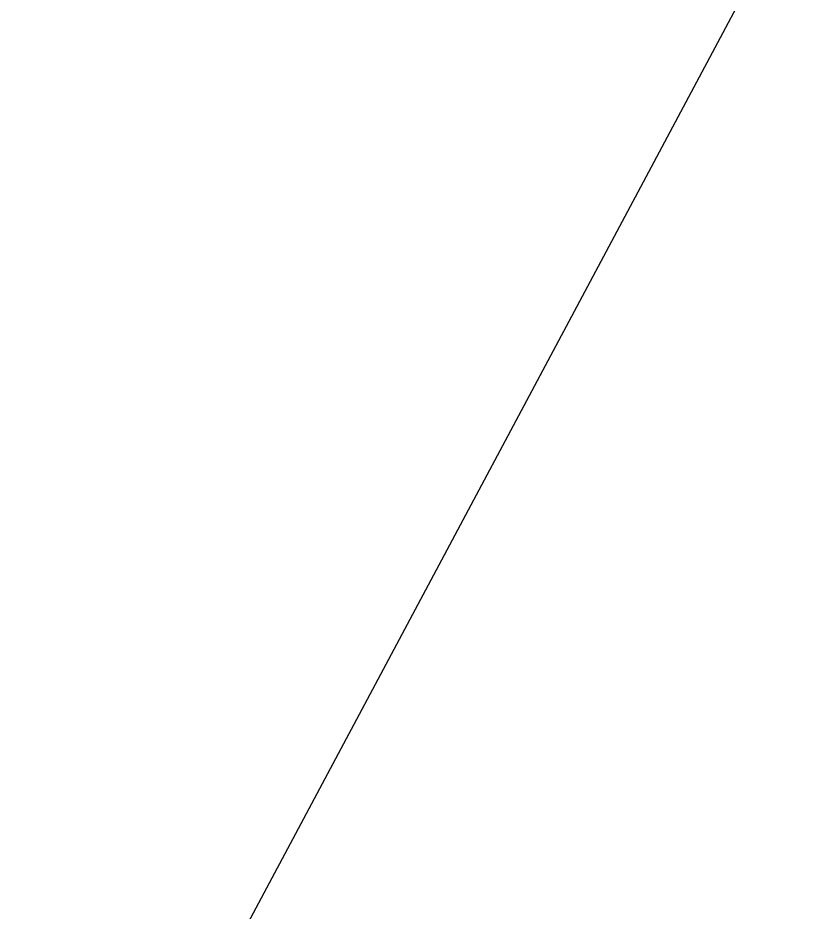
# Model space of a CAD drawing. Extents: x 2442 to 11417, y 1140 to 9206.
# Drawn here: x 9570.5682 to 9570.57903, y 2366.0892 to 2366.10133 of the extents above; entities that cross this region are included whole.
import ezdxf

# ---------------------------------------------------------------- set-up
doc = ezdxf.new("R2010")
doc.units = 0
doc.header["$LTSCALE"] = 1000
doc.header["$MEASUREMENT"] = 0
doc.layers.add('TK', color=7, linetype='Continuous')

# ---------------------------------------------------------------- blocks, each defined once
blk = doc.blocks.new('1221')
at = {"layer": 'TK'}
for points in [[(-4.0523028, 13.6304348), (-4.0523028, 15.8856642), (-14.4736975, 15.885664, 0.414214), (-15.4736975, 14.885664), (-15.473697, -14.2635943, 0.414214), (-14.473697, -15.2635943), (14.6755613, -15.2635938, 0.414214), (15.6755613, -14.2635938), (15.6755608, 14.8856645, 0.414214), (14.6755608, 15.8856645), (4.2541661, 15.8856643), (4.2541661, 13.6304349, -6.566282)], [(-8.0667726, -4.3390926), (-8.0667725, -7.5952033, 5.136407), (-11.2665657, 0.3110349), (-11.2665656, -2.2829351, 0.102594), (-9.2977426, -6.5892257), (-9.2977427, 0.3110349, -7.685342)]]:
    blk.add_hatch(color=256, dxfattribs=at).paths.add_polyline_path(points)
blk.add_lwpolyline([(-2.1021294, -5.5923789), (-2.1855589, -5.52982), (-2.2272749, -5.5089657), (-2.2898476, -5.5089657), (-2.3315636, -5.467261), (-2.3732795, -5.4255544), (-2.456709, -5.4047021), (-2.2898476, -5.0919053), (-2.2481316, -5.133612), (-2.2481316, -5.1961709), (-2.2272749, -5.2378775), (-2.1855589, -5.3004365), (-2.1647022, -5.3421411), (-2.1229862, -5.4047021), (-2.1229862, -5.4464067), (-2.0604135, -5.4881134)], dxfattribs=at)
for radius, start, end in [(13.9519091, 107.31844237, 72.68155956), (11.3674976, 224.06808295, 180.00000097), (9.3986746, 209.65420251, 180.00000097)]:
    blk.add_arc((0.1009319, 0.3110351), radius, start, end, dxfattribs=at)

msp = doc.modelspace()

# ---------------------------------------------------------------- block references
at = {"layer": 'TK', "xscale": 4.011241792384681, "yscale": 4.011241792384681, "zscale": 4.011241792384681}
msp.add_blockref('1221', (9579.780741, 2386.559447), dxfattribs=at)

doc.saveas('drawing.dxf')
